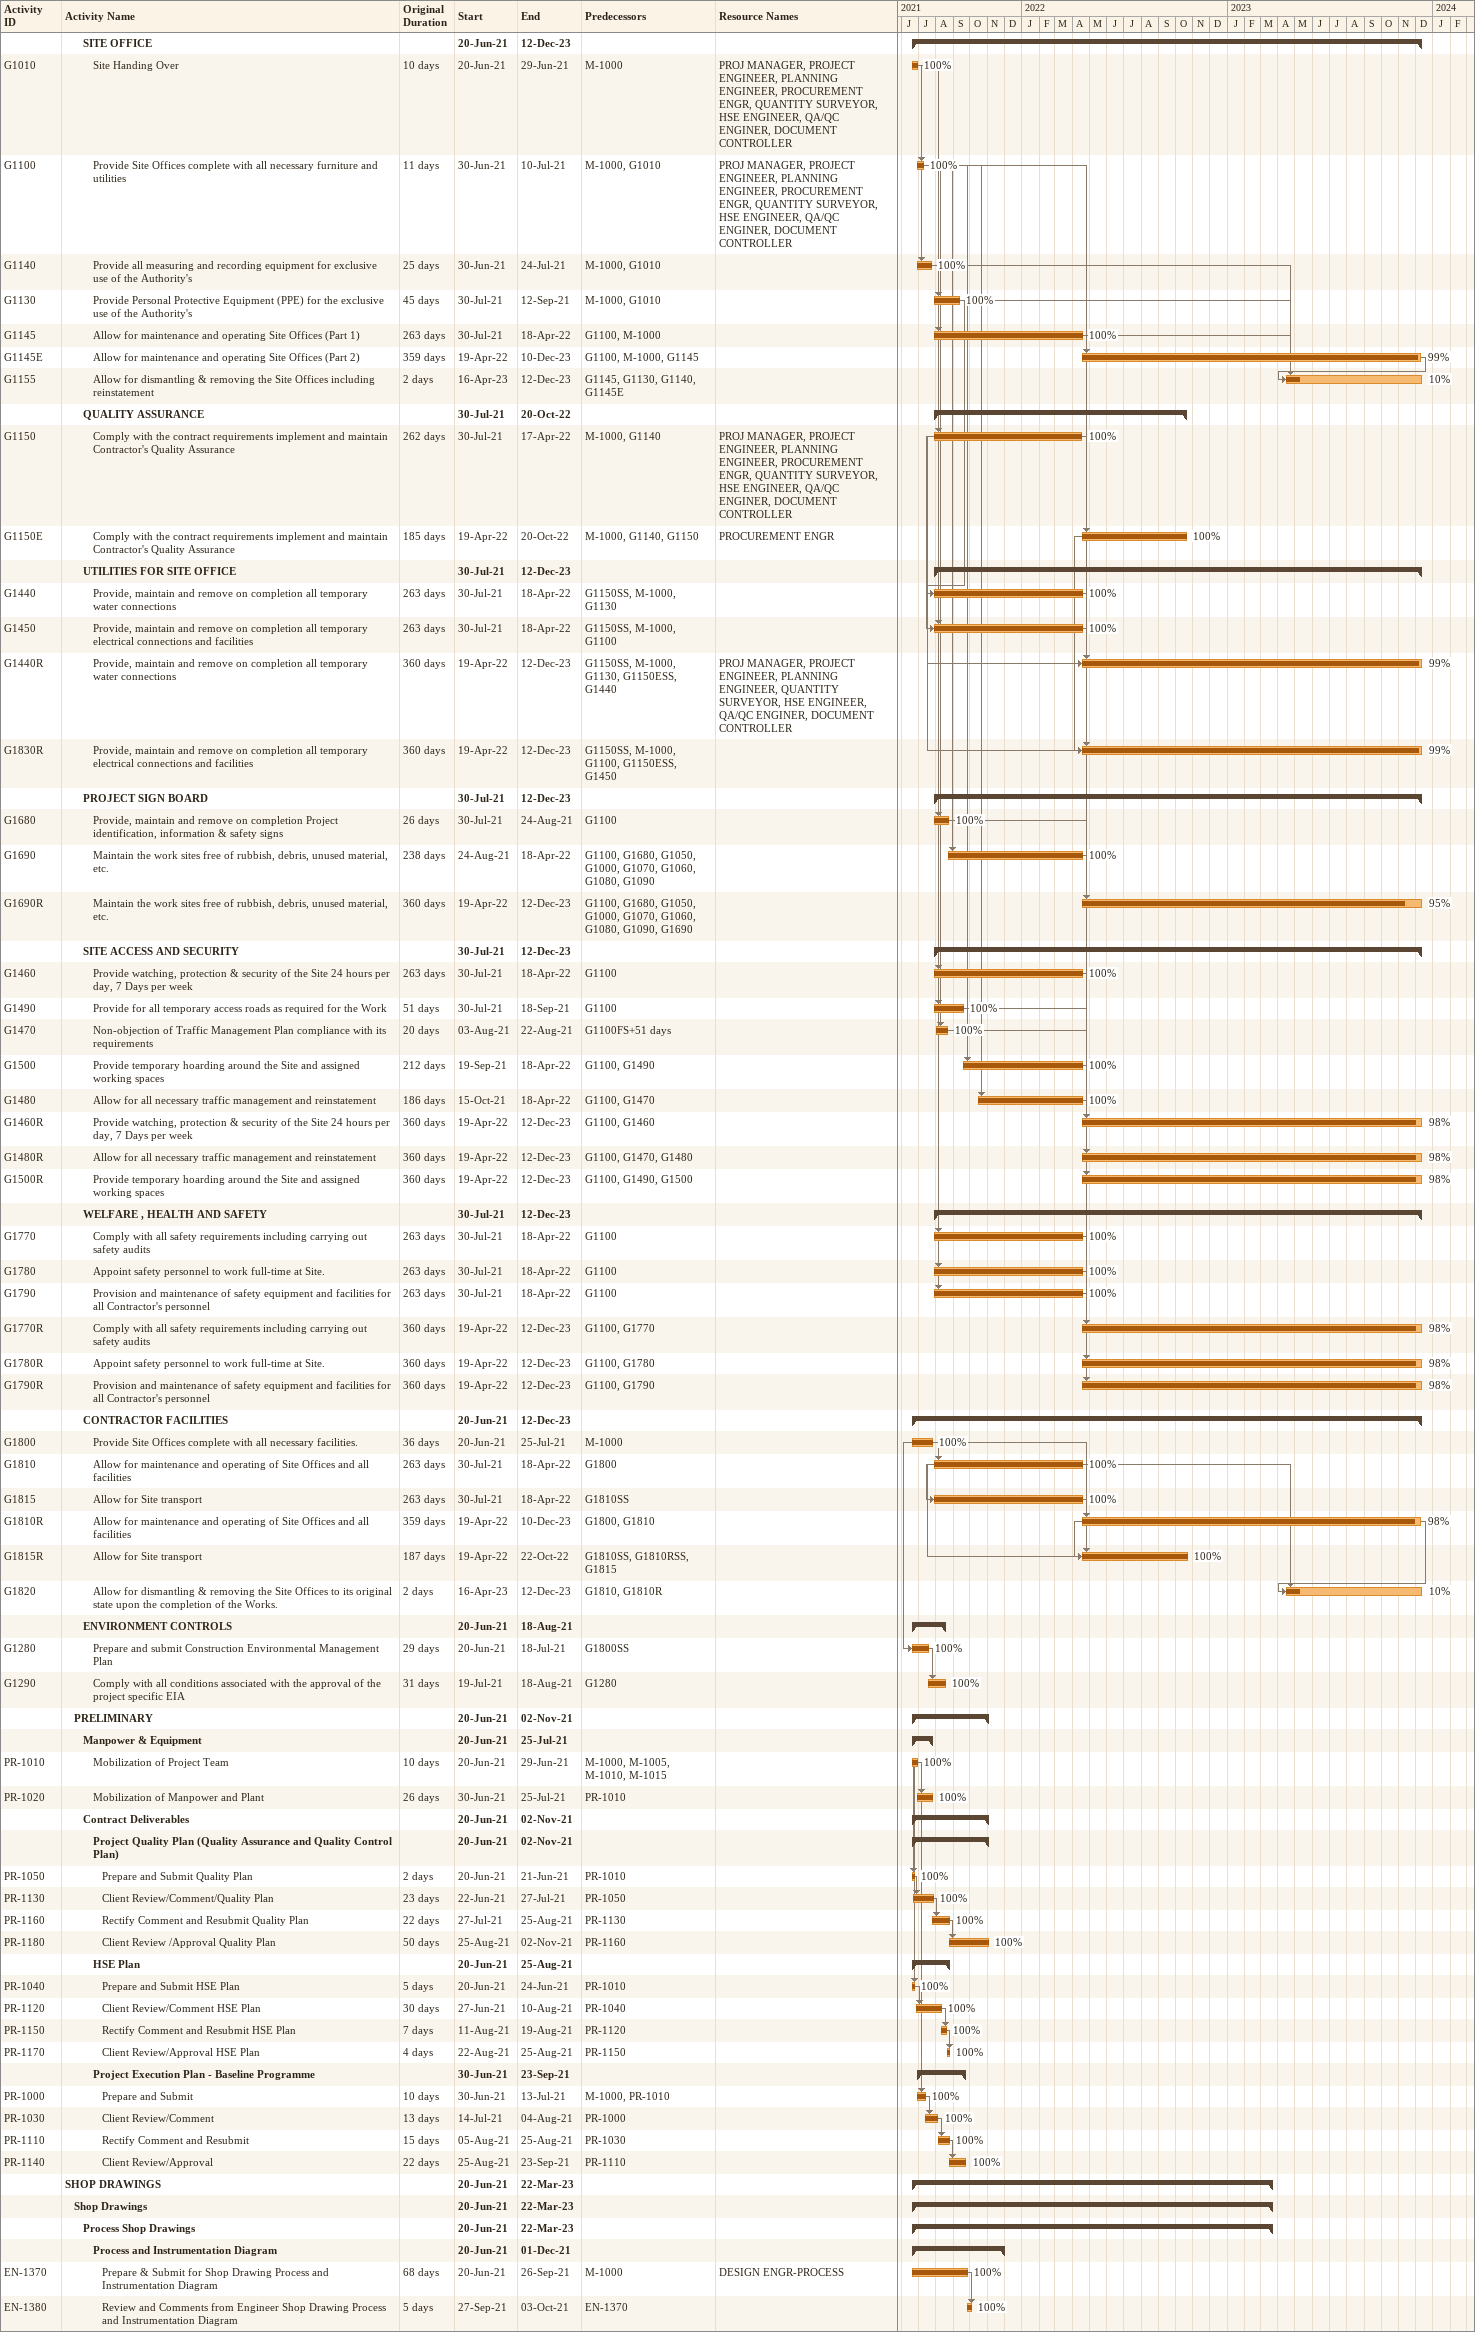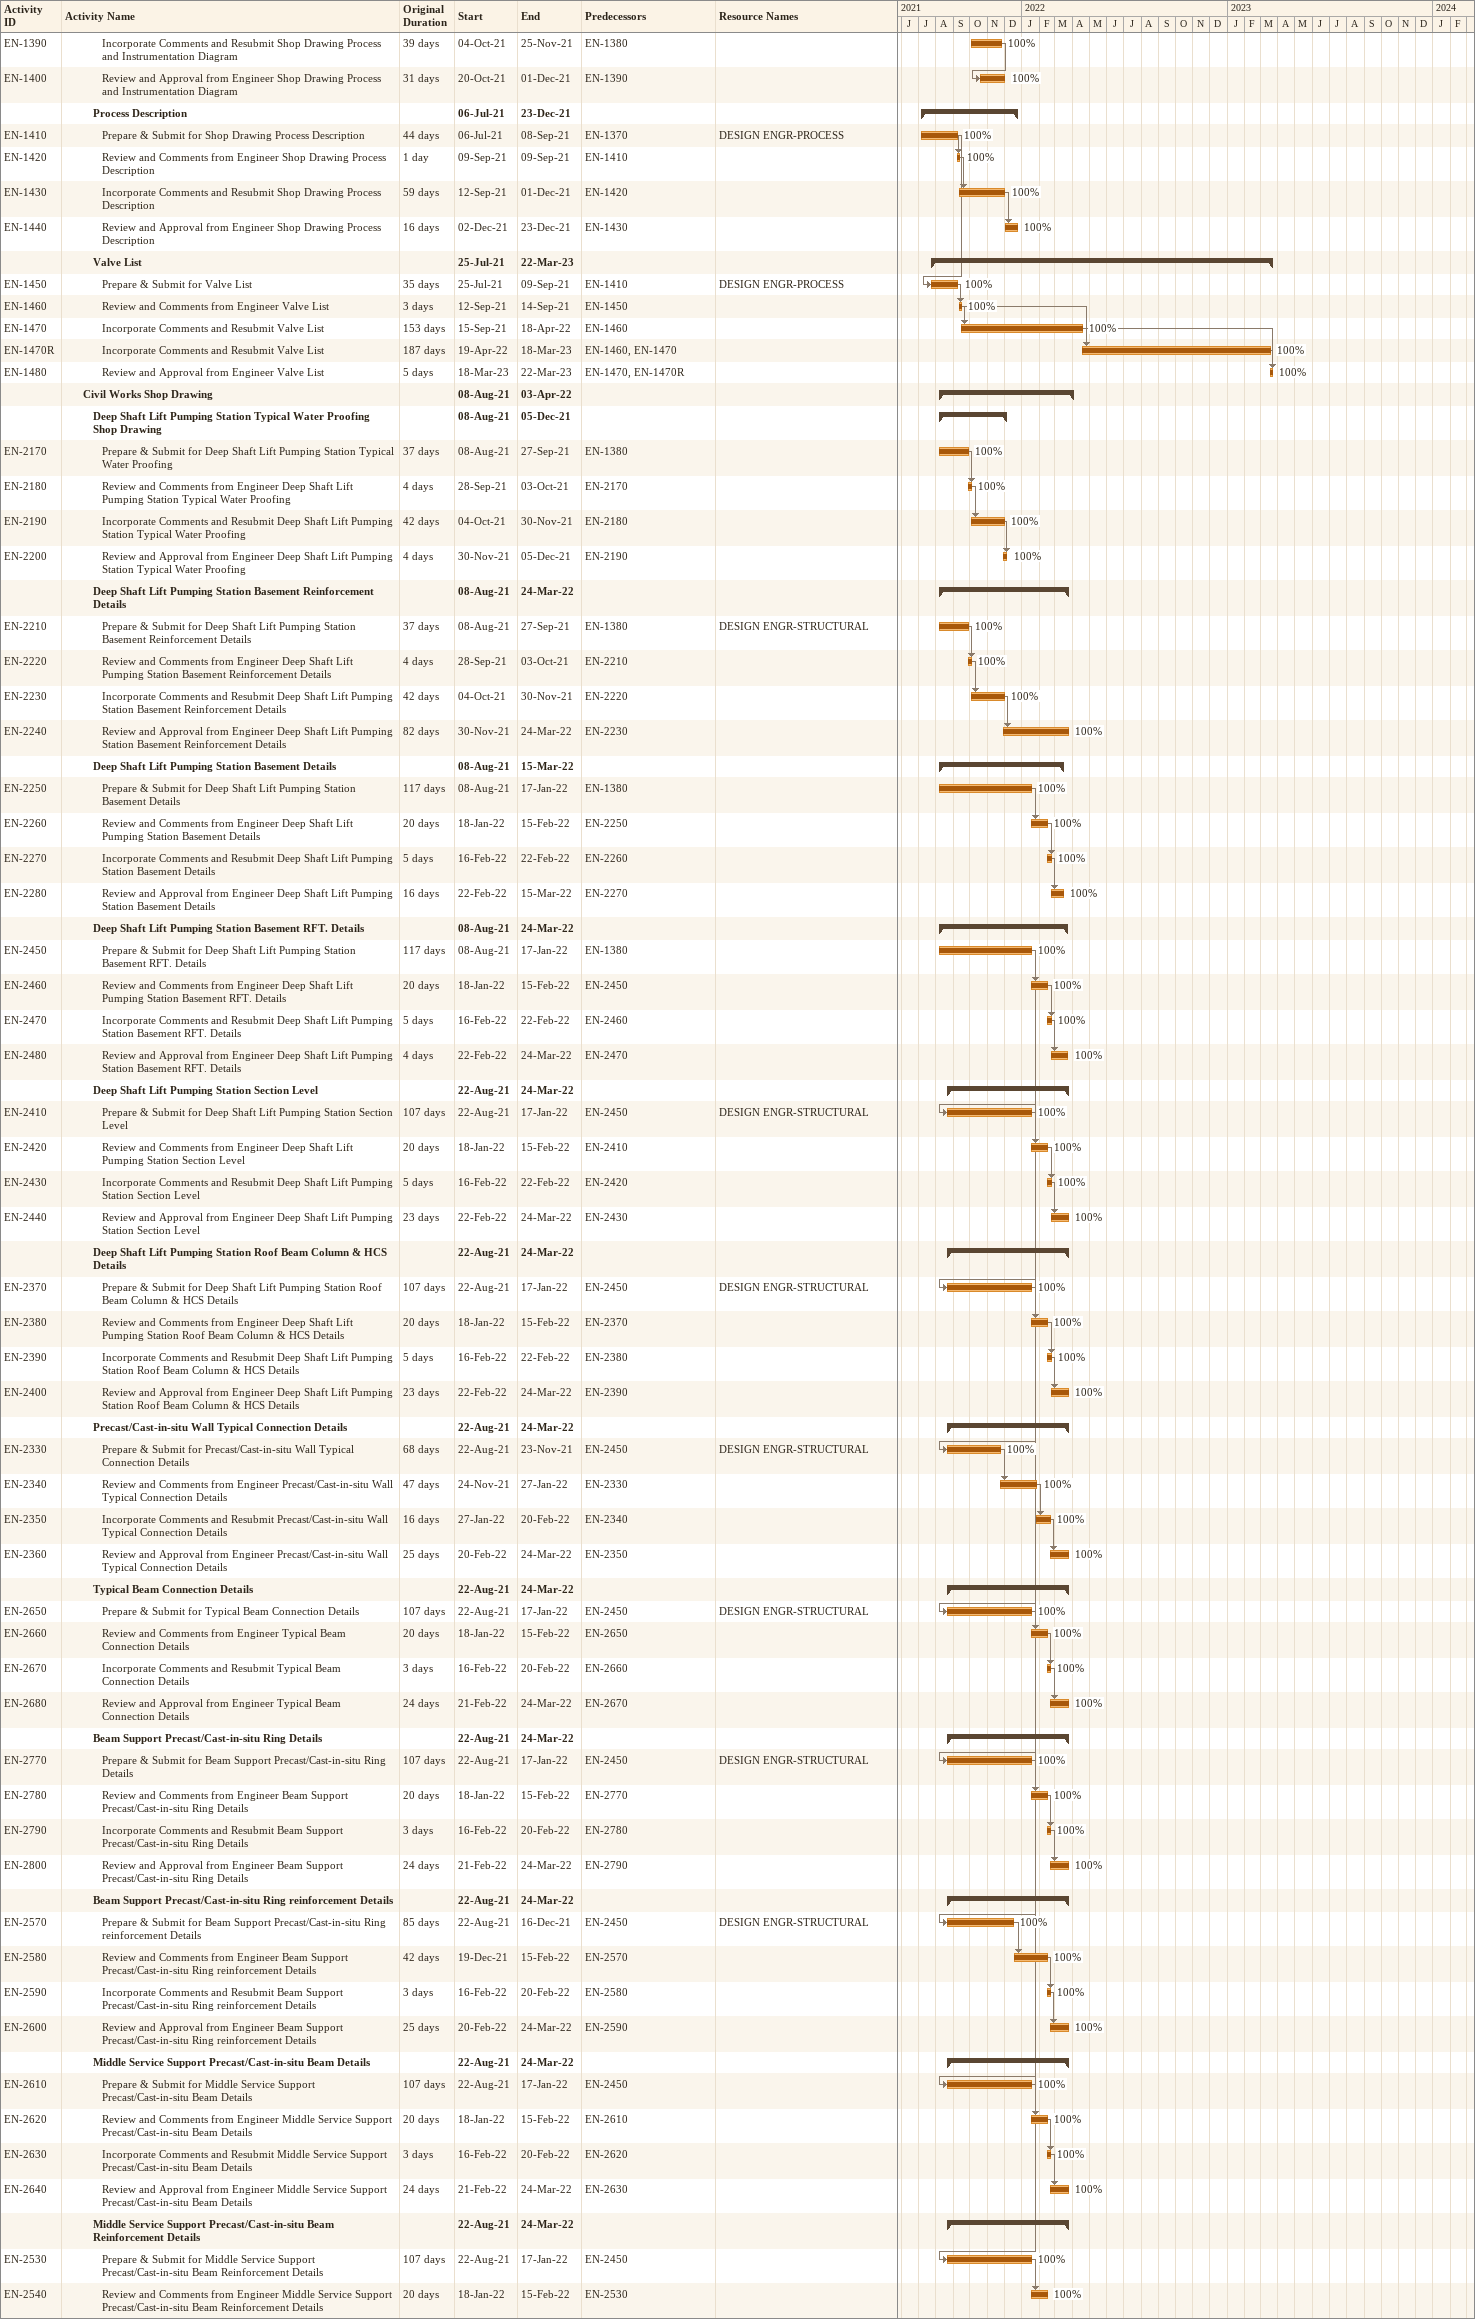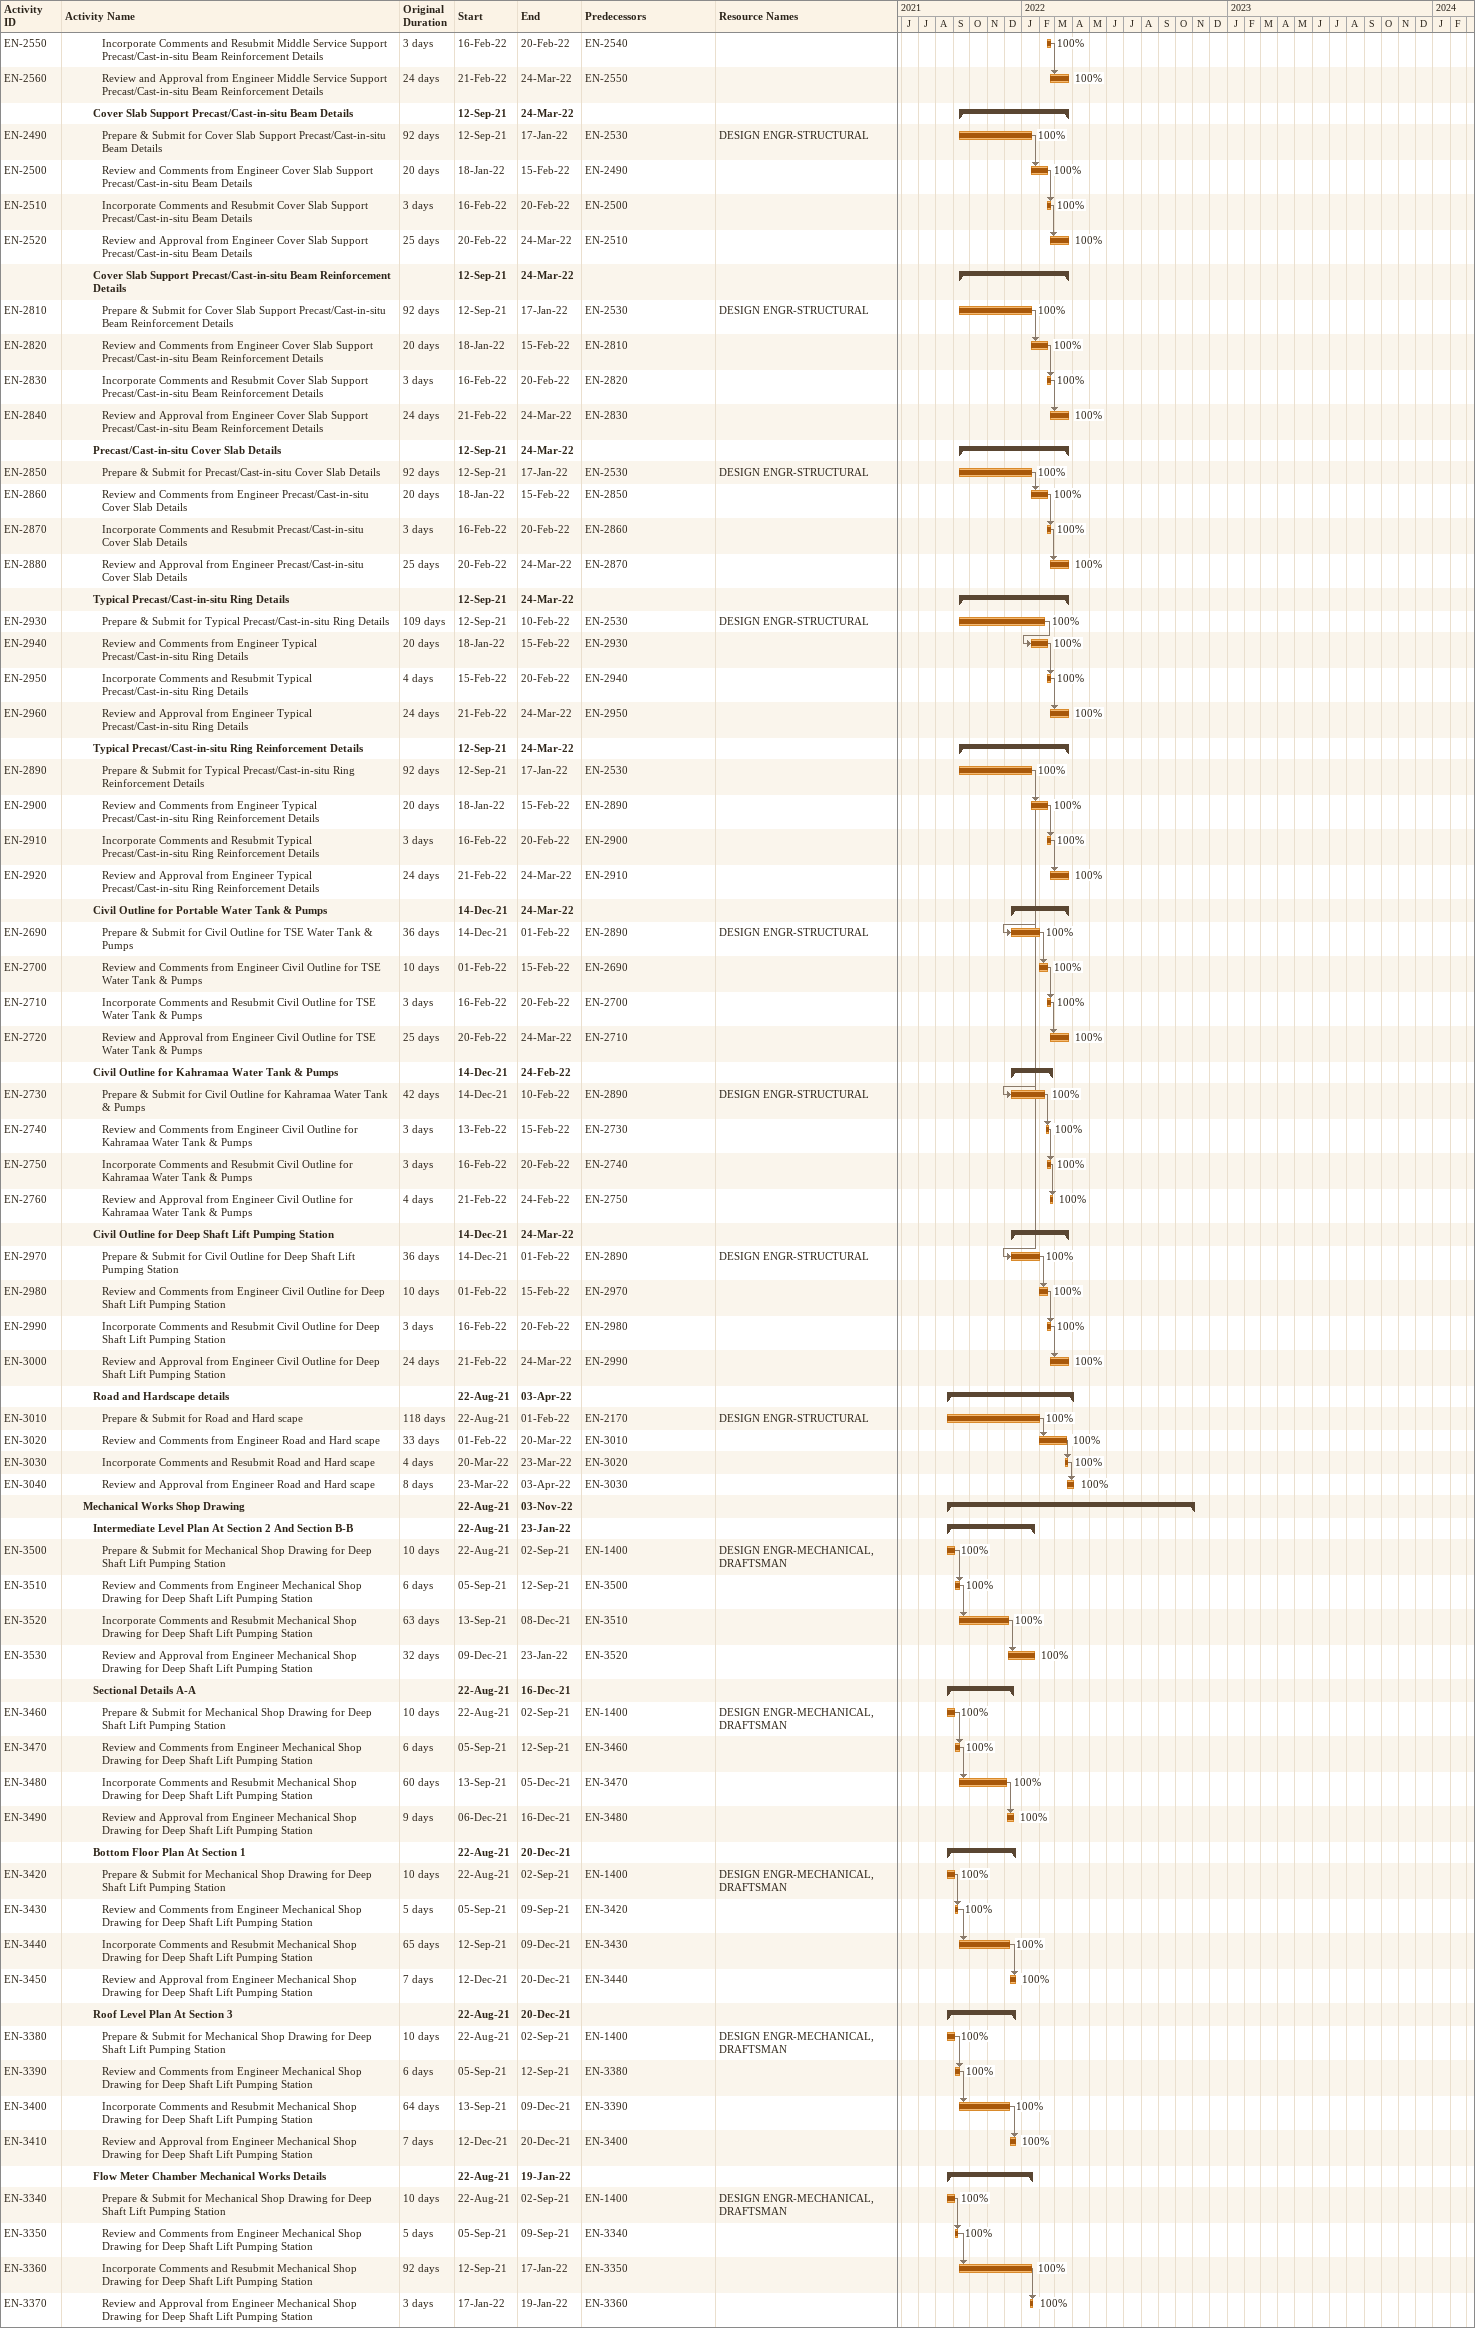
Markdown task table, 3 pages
| ID | Level | Task | Original duration | Start | Finish | Predecessors | Resources | % complete |
|---|---|---|---|---|---|---|---|---|
|  | 3 | **SITE OFFICE** |  | 2021-06-20 | 2023-12-12 |  |  |  |
| G1010 | 4 | Site Handing Over | 10d | 2021-06-20 | 2021-06-29 | M-1000 | PROJ MANAGER, PROJECT ENGINEER, PLANNING ENGINEER, PROCUREMENT ENGR, QUANTITY SURVEYOR, HSE ENGINEER, QA/QC ENGINER, DOCUMENT CONTROLLER | 100 |
| G1100 | 4 | Provide Site Offices complete with all necessary furniture and utilities | 11d | 2021-06-30 | 2021-07-10 | M-1000, G1010 | PROJ MANAGER, PROJECT ENGINEER, PLANNING ENGINEER, PROCUREMENT ENGR, QUANTITY SURVEYOR, HSE ENGINEER, QA/QC ENGINER, DOCUMENT CONTROLLER | 100 |
| G1140 | 4 | Provide all measuring and recording equipment for exclusive use of the Authority's | 25d | 2021-06-30 | 2021-07-24 | M-1000, G1010 |  | 100 |
| G1130 | 4 | Provide Personal Protective Equipment (PPE) for the exclusive use of the Authority's | 45d | 2021-07-30 | 2021-09-12 | M-1000, G1010 |  | 100 |
| G1145 | 4 | Allow for maintenance and operating Site Offices (Part 1) | 263d | 2021-07-30 | 2022-04-18 | G1100, M-1000 |  | 100 |
| G1145E | 4 | Allow for maintenance and operating Site Offices (Part 2) | 359d | 2022-04-19 | 2023-12-10 | G1100, M-1000, G1145 |  | 99 |
| G1155 | 4 | Allow for dismantling & removing the Site Offices including reinstatement | 2d | 2023-04-16 | 2023-12-12 | G1145, G1130, G1140, G1145E |  | 10 |
|  | 3 | **QUALITY ASSURANCE** |  | 2021-07-30 | 2022-10-20 |  |  |  |
| G1150 | 4 | Comply with the contract requirements implement and maintain Contractor's Quality Assurance | 262d | 2021-07-30 | 2022-04-17 | M-1000, G1140 | PROJ MANAGER, PROJECT ENGINEER, PLANNING ENGINEER, PROCUREMENT ENGR, QUANTITY SURVEYOR, HSE ENGINEER, QA/QC ENGINER, DOCUMENT CONTROLLER | 100 |
| G1150E | 4 | Comply with the contract requirements implement and maintain Contractor's Quality Assurance | 185d | 2022-04-19 | 2022-10-20 | M-1000, G1140, G1150 | PROCUREMENT ENGR | 100 |
|  | 3 | **UTILITIES FOR SITE OFFICE** |  | 2021-07-30 | 2023-12-12 |  |  |  |
| G1440 | 4 | Provide, maintain and remove on completion all temporary water connections | 263d | 2021-07-30 | 2022-04-18 | G1150SS, M-1000, G1130 |  | 100 |
| G1450 | 4 | Provide, maintain and remove on completion all temporary electrical connections and facilities | 263d | 2021-07-30 | 2022-04-18 | G1150SS, M-1000, G1100 |  | 100 |
| G1440R | 4 | Provide, maintain and remove on completion all temporary water connections | 360d | 2022-04-19 | 2023-12-12 | G1150SS, M-1000, G1130, G1150ESS, G1440 | PROJ MANAGER, PROJECT ENGINEER, PLANNING ENGINEER, QUANTITY SURVEYOR, HSE ENGINEER, QA/QC ENGINER, DOCUMENT CONTROLLER | 99 |
| G1830R | 4 | Provide, maintain and remove on completion all temporary electrical connections and facilities | 360d | 2022-04-19 | 2023-12-12 | G1150SS, M-1000, G1100, G1150ESS, G1450 |  | 99 |
|  | 3 | **PROJECT SIGN BOARD** |  | 2021-07-30 | 2023-12-12 |  |  |  |
| G1680 | 4 | Provide, maintain and remove on completion Project identification, information & safety signs | 26d | 2021-07-30 | 2021-08-24 | G1100 |  | 100 |
| G1690 | 4 | Maintain the work sites free of rubbish, debris, unused material, etc. | 238d | 2021-08-24 | 2022-04-18 | G1100, G1680, G1050, G1000, G1070, G1060, G1080, G1090 |  | 100 |
| G1690R | 4 | Maintain the work sites free of rubbish, debris, unused material, etc. | 360d | 2022-04-19 | 2023-12-12 | G1100, G1680, G1050, G1000, G1070, G1060, G1080, G1090, G1690 |  | 95 |
|  | 3 | **SITE ACCESS AND SECURITY** |  | 2021-07-30 | 2023-12-12 |  |  |  |
| G1460 | 4 | Provide watching, protection & security of the Site 24 hours per day, 7 Days per week | 263d | 2021-07-30 | 2022-04-18 | G1100 |  | 100 |
| G1490 | 4 | Provide for all temporary access roads as required for the Work | 51d | 2021-07-30 | 2021-09-18 | G1100 |  | 100 |
| G1470 | 4 | Non-objection of Traffic Management Plan compliance with its requirements | 20d | 2021-08-03 | 2021-08-22 | G1100FS+51d |  | 100 |
| G1500 | 4 | Provide temporary hoarding around the Site and assigned working spaces | 212d | 2021-09-19 | 2022-04-18 | G1100, G1490 |  | 100 |
| G1480 | 4 | Allow for all necessary traffic management and reinstatement | 186d | 2021-10-15 | 2022-04-18 | G1100, G1470 |  | 100 |
| G1460R | 4 | Provide watching, protection & security of the Site 24 hours per day, 7 Days per week | 360d | 2022-04-19 | 2023-12-12 | G1100, G1460 |  | 98 |
| G1480R | 4 | Allow for all necessary traffic management and reinstatement | 360d | 2022-04-19 | 2023-12-12 | G1100, G1470, G1480 |  | 98 |
| G1500R | 4 | Provide temporary hoarding around the Site and assigned working spaces | 360d | 2022-04-19 | 2023-12-12 | G1100, G1490, G1500 |  | 98 |
|  | 3 | **WELFARE , HEALTH AND SAFETY** |  | 2021-07-30 | 2023-12-12 |  |  |  |
| G1770 | 4 | Comply with all safety requirements including carrying out safety audits | 263d | 2021-07-30 | 2022-04-18 | G1100 |  | 100 |
| G1780 | 4 | Appoint safety personnel to work full-time at Site. | 263d | 2021-07-30 | 2022-04-18 | G1100 |  | 100 |
| G1790 | 4 | Provision and maintenance of safety equipment and facilities for all Contractor's personnel | 263d | 2021-07-30 | 2022-04-18 | G1100 |  | 100 |
| G1770R | 4 | Comply with all safety requirements including carrying out safety audits | 360d | 2022-04-19 | 2023-12-12 | G1100, G1770 |  | 98 |
| G1780R | 4 | Appoint safety personnel to work full-time at Site. | 360d | 2022-04-19 | 2023-12-12 | G1100, G1780 |  | 98 |
| G1790R | 4 | Provision and maintenance of safety equipment and facilities for all Contractor's personnel | 360d | 2022-04-19 | 2023-12-12 | G1100, G1790 |  | 98 |
|  | 3 | **CONTRACTOR FACILITIES** |  | 2021-06-20 | 2023-12-12 |  |  |  |
| G1800 | 4 | Provide Site Offices complete with all necessary facilities. | 36d | 2021-06-20 | 2021-07-25 | M-1000 |  | 100 |
| G1810 | 4 | Allow for maintenance and operating of Site Offices and all facilities | 263d | 2021-07-30 | 2022-04-18 | G1800 |  | 100 |
| G1815 | 4 | Allow for Site transport | 263d | 2021-07-30 | 2022-04-18 | G1810SS |  | 100 |
| G1810R | 4 | Allow for maintenance and operating of Site Offices and all facilities | 359d | 2022-04-19 | 2023-12-10 | G1800, G1810 |  | 98 |
| G1815R | 4 | Allow for Site transport | 187d | 2022-04-19 | 2022-10-22 | G1810SS, G1810RSS, G1815 |  | 100 |
| G1820 | 4 | Allow for dismantling & removing the Site Offices to its original state upon the completion of the Works. | 2d | 2023-04-16 | 2023-12-12 | G1810, G1810R |  | 10 |
|  | 3 | **ENVIRONMENT CONTROLS** |  | 2021-06-20 | 2021-08-18 |  |  |  |
| G1280 | 4 | Prepare and submit Construction Environmental Management Plan | 29d | 2021-06-20 | 2021-07-18 | G1800SS |  | 100 |
| G1290 | 4 | Comply with all conditions associated with the approval of the project specific EIA | 31d | 2021-07-19 | 2021-08-18 | G1280 |  | 100 |
|  | 2 | **PRELIMINARY** |  | 2021-06-20 | 2021-11-02 |  |  |  |
|  | 3 | **Manpower & Equipment** |  | 2021-06-20 | 2021-07-25 |  |  |  |
| PR-1010 | 4 | Mobilization of Project Team | 10d | 2021-06-20 | 2021-06-29 | M-1000, M-1005, M-1010, M-1015 |  | 100 |
| PR-1020 | 4 | Mobilization of Manpower and Plant | 26d | 2021-06-30 | 2021-07-25 | PR-1010 |  | 100 |
|  | 3 | **Contract Deliverables** |  | 2021-06-20 | 2021-11-02 |  |  |  |
|  | 4 | **Project Quality Plan (Quality Assurance and Quality Control Plan)** |  | 2021-06-20 | 2021-11-02 |  |  |  |
| PR-1050 | 5 | Prepare and Submit Quality Plan | 2d | 2021-06-20 | 2021-06-21 | PR-1010 |  | 100 |
| PR-1130 | 5 | Client Review/Comment/Quality Plan | 23d | 2021-06-22 | 2021-07-27 | PR-1050 |  | 100 |
| PR-1160 | 5 | Rectify Comment and Resubmit Quality Plan | 22d | 2021-07-27 | 2021-08-25 | PR-1130 |  | 100 |
| PR-1180 | 5 | Client Review /Approval Quality Plan | 50d | 2021-08-25 | 2021-11-02 | PR-1160 |  | 100 |
|  | 4 | **HSE Plan** |  | 2021-06-20 | 2021-08-25 |  |  |  |
| PR-1040 | 5 | Prepare and Submit HSE Plan | 5d | 2021-06-20 | 2021-06-24 | PR-1010 |  | 100 |
| PR-1120 | 5 | Client Review/Comment HSE Plan | 30d | 2021-06-27 | 2021-08-10 | PR-1040 |  | 100 |
| PR-1150 | 5 | Rectify Comment and Resubmit HSE Plan | 7d | 2021-08-11 | 2021-08-19 | PR-1120 |  | 100 |
| PR-1170 | 5 | Client Review/Approval HSE Plan | 4d | 2021-08-22 | 2021-08-25 | PR-1150 |  | 100 |
|  | 4 | **Project Execution Plan - Baseline Programme** |  | 2021-06-30 | 2021-09-23 |  |  |  |
| PR-1000 | 5 | Prepare and Submit | 10d | 2021-06-30 | 2021-07-13 | M-1000, PR-1010 |  | 100 |
| PR-1030 | 5 | Client Review/Comment | 13d | 2021-07-14 | 2021-08-04 | PR-1000 |  | 100 |
| PR-1110 | 5 | Rectify Comment and Resubmit | 15d | 2021-08-05 | 2021-08-25 | PR-1030 |  | 100 |
| PR-1140 | 5 | Client Review/Approval | 22d | 2021-08-25 | 2021-09-23 | PR-1110 |  | 100 |
|  | 1 | **SHOP DRAWINGS** |  | 2021-06-20 | 2023-03-22 |  |  |  |
|  | 2 | **Shop Drawings** |  | 2021-06-20 | 2023-03-22 |  |  |  |
|  | 3 | **Process Shop Drawings** |  | 2021-06-20 | 2023-03-22 |  |  |  |
|  | 4 | **Process and Instrumentation Diagram** |  | 2021-06-20 | 2021-12-01 |  |  |  |
| EN-1370 | 5 | Prepare & Submit for Shop Drawing Process and Instrumentation Diagram | 68d | 2021-06-20 | 2021-09-26 | M-1000 | DESIGN ENGR-PROCESS | 100 |
| EN-1380 | 5 | Review and Comments from Engineer Shop Drawing Process and Instrumentation Diagram | 5d | 2021-09-27 | 2021-10-03 | EN-1370 |  | 100 |
| EN-1390 | 5 | Incorporate Comments and Resubmit Shop Drawing Process and Instrumentation Diagram | 39d | 2021-10-04 | 2021-11-25 | EN-1380 |  | 100 |
| EN-1400 | 5 | Review and Approval from Engineer Shop Drawing Process and Instrumentation Diagram | 31d | 2021-10-20 | 2021-12-01 | EN-1390 |  | 100 |
|  | 4 | **Process Description** |  | 2021-07-06 | 2021-12-23 |  |  |  |
| EN-1410 | 5 | Prepare & Submit for Shop Drawing Process Description | 44d | 2021-07-06 | 2021-09-08 | EN-1370 | DESIGN ENGR-PROCESS | 100 |
| EN-1420 | 5 | Review and Comments from Engineer Shop Drawing Process Description | 1d | 2021-09-09 | 2021-09-09 | EN-1410 |  | 100 |
| EN-1430 | 5 | Incorporate Comments and Resubmit Shop Drawing Process Description | 59d | 2021-09-12 | 2021-12-01 | EN-1420 |  | 100 |
| EN-1440 | 5 | Review and Approval from Engineer Shop Drawing Process Description | 16d | 2021-12-02 | 2021-12-23 | EN-1430 |  | 100 |
|  | 4 | **Valve List** |  | 2021-07-25 | 2023-03-22 |  |  |  |
| EN-1450 | 5 | Prepare & Submit for Valve List | 35d | 2021-07-25 | 2021-09-09 | EN-1410 | DESIGN ENGR-PROCESS | 100 |
| EN-1460 | 5 | Review and Comments from Engineer Valve List | 3d | 2021-09-12 | 2021-09-14 | EN-1450 |  | 100 |
| EN-1470 | 5 | Incorporate Comments and Resubmit Valve List | 153d | 2021-09-15 | 2022-04-18 | EN-1460 |  | 100 |
| EN-1470R | 5 | Incorporate Comments and Resubmit Valve List | 187d | 2022-04-19 | 2023-03-18 | EN-1460, EN-1470 |  | 100 |
| EN-1480 | 5 | Review and Approval from Engineer Valve List | 5d | 2023-03-18 | 2023-03-22 | EN-1470, EN-1470R |  | 100 |
|  | 3 | **Civil Works Shop Drawing** |  | 2021-08-08 | 2022-04-03 |  |  |  |
|  | 4 | **Deep Shaft Lift Pumping Station Typical Water Proofing Shop Drawing** |  | 2021-08-08 | 2021-12-05 |  |  |  |
| EN-2170 | 5 | Prepare & Submit for Deep Shaft Lift Pumping Station Typical Water Proofing | 37d | 2021-08-08 | 2021-09-27 | EN-1380 |  | 100 |
| EN-2180 | 5 | Review and Comments from Engineer Deep Shaft Lift Pumping Station Typical Water Proofing | 4d | 2021-09-28 | 2021-10-03 | EN-2170 |  | 100 |
| EN-2190 | 5 | Incorporate Comments and Resubmit Deep Shaft Lift Pumping Station Typical Water Proofing | 42d | 2021-10-04 | 2021-11-30 | EN-2180 |  | 100 |
| EN-2200 | 5 | Review and Approval from Engineer Deep Shaft Lift Pumping Station Typical Water Proofing | 4d | 2021-11-30 | 2021-12-05 | EN-2190 |  | 100 |
|  | 4 | **Deep Shaft Lift Pumping Station Basement Reinforcement Details** |  | 2021-08-08 | 2022-03-24 |  |  |  |
| EN-2210 | 5 | Prepare & Submit for Deep Shaft Lift Pumping Station Basement Reinforcement Details | 37d | 2021-08-08 | 2021-09-27 | EN-1380 | DESIGN ENGR-STRUCTURAL | 100 |
| EN-2220 | 5 | Review and Comments from Engineer Deep Shaft Lift Pumping Station Basement Reinforcement Details | 4d | 2021-09-28 | 2021-10-03 | EN-2210 |  | 100 |
| EN-2230 | 5 | Incorporate Comments and Resubmit Deep Shaft Lift Pumping Station Basement Reinforcement Details | 42d | 2021-10-04 | 2021-11-30 | EN-2220 |  | 100 |
| EN-2240 | 5 | Review and Approval from Engineer Deep Shaft Lift Pumping Station Basement Reinforcement Details | 82d | 2021-11-30 | 2022-03-24 | EN-2230 |  | 100 |
|  | 4 | **Deep Shaft Lift Pumping Station Basement Details** |  | 2021-08-08 | 2022-03-15 |  |  |  |
| EN-2250 | 5 | Prepare & Submit for Deep Shaft Lift Pumping Station Basement Details | 117d | 2021-08-08 | 2022-01-17 | EN-1380 |  | 100 |
| EN-2260 | 5 | Review and Comments from Engineer Deep Shaft Lift Pumping Station Basement Details | 20d | 2022-01-18 | 2022-02-15 | EN-2250 |  | 100 |
| EN-2270 | 5 | Incorporate Comments and Resubmit Deep Shaft Lift Pumping Station Basement Details | 5d | 2022-02-16 | 2022-02-22 | EN-2260 |  | 100 |
| EN-2280 | 5 | Review and Approval from Engineer Deep Shaft Lift Pumping Station Basement Details | 16d | 2022-02-22 | 2022-03-15 | EN-2270 |  | 100 |
|  | 4 | **Deep Shaft Lift Pumping Station Basement RFT. Details** |  | 2021-08-08 | 2022-03-24 |  |  |  |
| EN-2450 | 5 | Prepare & Submit for Deep Shaft Lift Pumping Station Basement RFT. Details | 117d | 2021-08-08 | 2022-01-17 | EN-1380 |  | 100 |
| EN-2460 | 5 | Review and Comments from Engineer Deep Shaft Lift Pumping Station Basement RFT. Details | 20d | 2022-01-18 | 2022-02-15 | EN-2450 |  | 100 |
| EN-2470 | 5 | Incorporate Comments and Resubmit Deep Shaft Lift Pumping Station Basement RFT. Details | 5d | 2022-02-16 | 2022-02-22 | EN-2460 |  | 100 |
| EN-2480 | 5 | Review and Approval from Engineer Deep Shaft Lift Pumping Station Basement RFT. Details | 4d | 2022-02-22 | 2022-03-24 | EN-2470 |  | 100 |
|  | 4 | **Deep Shaft Lift Pumping Station Section Level** |  | 2021-08-22 | 2022-03-24 |  |  |  |
| EN-2410 | 5 | Prepare & Submit for Deep Shaft Lift Pumping Station Section Level | 107d | 2021-08-22 | 2022-01-17 | EN-2450 | DESIGN ENGR-STRUCTURAL | 100 |
| EN-2420 | 5 | Review and Comments from Engineer Deep Shaft Lift Pumping Station Section Level | 20d | 2022-01-18 | 2022-02-15 | EN-2410 |  | 100 |
| EN-2430 | 5 | Incorporate Comments and Resubmit Deep Shaft Lift Pumping Station Section Level | 5d | 2022-02-16 | 2022-02-22 | EN-2420 |  | 100 |
| EN-2440 | 5 | Review and Approval from Engineer Deep Shaft Lift Pumping Station Section Level | 23d | 2022-02-22 | 2022-03-24 | EN-2430 |  | 100 |
|  | 4 | **Deep Shaft Lift Pumping Station Roof Beam Column & HCS Details** |  | 2021-08-22 | 2022-03-24 |  |  |  |
| EN-2370 | 5 | Prepare & Submit for Deep Shaft Lift Pumping Station Roof Beam Column & HCS Details | 107d | 2021-08-22 | 2022-01-17 | EN-2450 | DESIGN ENGR-STRUCTURAL | 100 |
| EN-2380 | 5 | Review and Comments from Engineer Deep Shaft Lift Pumping Station Roof Beam Column & HCS Details | 20d | 2022-01-18 | 2022-02-15 | EN-2370 |  | 100 |
| EN-2390 | 5 | Incorporate Comments and Resubmit Deep Shaft Lift Pumping Station Roof Beam Column & HCS Details | 5d | 2022-02-16 | 2022-02-22 | EN-2380 |  | 100 |
| EN-2400 | 5 | Review and Approval from Engineer Deep Shaft Lift Pumping Station Roof Beam Column & HCS Details | 23d | 2022-02-22 | 2022-03-24 | EN-2390 |  | 100 |
|  | 4 | **Precast/Cast-in-situ Wall Typical Connection Details** |  | 2021-08-22 | 2022-03-24 |  |  |  |
| EN-2330 | 5 | Prepare & Submit for Precast/Cast-in-situ Wall Typical Connection Details | 68d | 2021-08-22 | 2021-11-23 | EN-2450 | DESIGN ENGR-STRUCTURAL | 100 |
| EN-2340 | 5 | Review and Comments from Engineer Precast/Cast-in-situ Wall Typical Connection Details | 47d | 2021-11-24 | 2022-01-27 | EN-2330 |  | 100 |
| EN-2350 | 5 | Incorporate Comments and Resubmit Precast/Cast-in-situ Wall Typical Connection Details | 16d | 2022-01-27 | 2022-02-20 | EN-2340 |  | 100 |
| EN-2360 | 5 | Review and Approval from Engineer Precast/Cast-in-situ Wall Typical Connection Details | 25d | 2022-02-20 | 2022-03-24 | EN-2350 |  | 100 |
|  | 4 | **Typical Beam Connection Details** |  | 2021-08-22 | 2022-03-24 |  |  |  |
| EN-2650 | 5 | Prepare & Submit for Typical Beam Connection Details | 107d | 2021-08-22 | 2022-01-17 | EN-2450 | DESIGN ENGR-STRUCTURAL | 100 |
| EN-2660 | 5 | Review and Comments from Engineer Typical Beam Connection Details | 20d | 2022-01-18 | 2022-02-15 | EN-2650 |  | 100 |
| EN-2670 | 5 | Incorporate Comments and Resubmit Typical Beam Connection Details | 3d | 2022-02-16 | 2022-02-20 | EN-2660 |  | 100 |
| EN-2680 | 5 | Review and Approval from Engineer Typical Beam Connection Details | 24d | 2022-02-21 | 2022-03-24 | EN-2670 |  | 100 |
|  | 4 | **Beam Support Precast/Cast-in-situ Ring Details** |  | 2021-08-22 | 2022-03-24 |  |  |  |
| EN-2770 | 5 | Prepare & Submit for Beam Support Precast/Cast-in-situ Ring Details | 107d | 2021-08-22 | 2022-01-17 | EN-2450 | DESIGN ENGR-STRUCTURAL | 100 |
| EN-2780 | 5 | Review and Comments from Engineer Beam Support Precast/Cast-in-situ Ring Details | 20d | 2022-01-18 | 2022-02-15 | EN-2770 |  | 100 |
| EN-2790 | 5 | Incorporate Comments and Resubmit Beam Support Precast/Cast-in-situ Ring Details | 3d | 2022-02-16 | 2022-02-20 | EN-2780 |  | 100 |
| EN-2800 | 5 | Review and Approval from Engineer Beam Support Precast/Cast-in-situ Ring Details | 24d | 2022-02-21 | 2022-03-24 | EN-2790 |  | 100 |
|  | 4 | **Beam Support Precast/Cast-in-situ Ring reinforcement Details** |  | 2021-08-22 | 2022-03-24 |  |  |  |
| EN-2570 | 5 | Prepare & Submit for Beam Support Precast/Cast-in-situ Ring reinforcement Details | 85d | 2021-08-22 | 2021-12-16 | EN-2450 | DESIGN ENGR-STRUCTURAL | 100 |
| EN-2580 | 5 | Review and Comments from Engineer Beam Support Precast/Cast-in-situ Ring reinforcement Details | 42d | 2021-12-19 | 2022-02-15 | EN-2570 |  | 100 |
| EN-2590 | 5 | Incorporate Comments and Resubmit Beam Support Precast/Cast-in-situ Ring reinforcement Details | 3d | 2022-02-16 | 2022-02-20 | EN-2580 |  | 100 |
| EN-2600 | 5 | Review and Approval from Engineer Beam Support Precast/Cast-in-situ Ring reinforcement Details | 25d | 2022-02-20 | 2022-03-24 | EN-2590 |  | 100 |
|  | 4 | **Middle Service Support Precast/Cast-in-situ Beam Details** |  | 2021-08-22 | 2022-03-24 |  |  |  |
| EN-2610 | 5 | Prepare & Submit for Middle Service Support Precast/Cast-in-situ Beam Details | 107d | 2021-08-22 | 2022-01-17 | EN-2450 |  | 100 |
| EN-2620 | 5 | Review and Comments from Engineer Middle Service Support Precast/Cast-in-situ Beam Details | 20d | 2022-01-18 | 2022-02-15 | EN-2610 |  | 100 |
| EN-2630 | 5 | Incorporate Comments and Resubmit Middle Service Support Precast/Cast-in-situ Beam Details | 3d | 2022-02-16 | 2022-02-20 | EN-2620 |  | 100 |
| EN-2640 | 5 | Review and Approval from Engineer Middle Service Support Precast/Cast-in-situ Beam Details | 24d | 2022-02-21 | 2022-03-24 | EN-2630 |  | 100 |
|  | 4 | **Middle Service Support Precast/Cast-in-situ Beam Reinforcement Details** |  | 2021-08-22 | 2022-03-24 |  |  |  |
| EN-2530 | 5 | Prepare & Submit for Middle Service Support Precast/Cast-in-situ Beam Reinforcement Details | 107d | 2021-08-22 | 2022-01-17 | EN-2450 |  | 100 |
| EN-2540 | 5 | Review and Comments from Engineer Middle Service Support Precast/Cast-in-situ Beam Reinforcement Details | 20d | 2022-01-18 | 2022-02-15 | EN-2530 |  | 100 |
| EN-2550 | 5 | Incorporate Comments and Resubmit Middle Service Support Precast/Cast-in-situ Beam Reinforcement Details | 3d | 2022-02-16 | 2022-02-20 | EN-2540 |  | 100 |
| EN-2560 | 5 | Review and Approval from Engineer Middle Service Support Precast/Cast-in-situ Beam Reinforcement Details | 24d | 2022-02-21 | 2022-03-24 | EN-2550 |  | 100 |
|  | 4 | **Cover Slab Support Precast/Cast-in-situ Beam Details** |  | 2021-09-12 | 2022-03-24 |  |  |  |
| EN-2490 | 5 | Prepare & Submit for Cover Slab Support Precast/Cast-in-situ Beam Details | 92d | 2021-09-12 | 2022-01-17 | EN-2530 | DESIGN ENGR-STRUCTURAL | 100 |
| EN-2500 | 5 | Review and Comments from Engineer Cover Slab Support Precast/Cast-in-situ Beam Details | 20d | 2022-01-18 | 2022-02-15 | EN-2490 |  | 100 |
| EN-2510 | 5 | Incorporate Comments and Resubmit Cover Slab Support Precast/Cast-in-situ Beam Details | 3d | 2022-02-16 | 2022-02-20 | EN-2500 |  | 100 |
| EN-2520 | 5 | Review and Approval from Engineer Cover Slab Support Precast/Cast-in-situ Beam Details | 25d | 2022-02-20 | 2022-03-24 | EN-2510 |  | 100 |
|  | 4 | **Cover Slab Support Precast/Cast-in-situ Beam Reinforcement Details** |  | 2021-09-12 | 2022-03-24 |  |  |  |
| EN-2810 | 5 | Prepare & Submit for Cover Slab Support Precast/Cast-in-situ Beam Reinforcement Details | 92d | 2021-09-12 | 2022-01-17 | EN-2530 | DESIGN ENGR-STRUCTURAL | 100 |
| EN-2820 | 5 | Review and Comments from Engineer Cover Slab Support Precast/Cast-in-situ Beam Reinforcement Details | 20d | 2022-01-18 | 2022-02-15 | EN-2810 |  | 100 |
| EN-2830 | 5 | Incorporate Comments and Resubmit Cover Slab Support Precast/Cast-in-situ Beam Reinforcement Details | 3d | 2022-02-16 | 2022-02-20 | EN-2820 |  | 100 |
| EN-2840 | 5 | Review and Approval from Engineer Cover Slab Support Precast/Cast-in-situ Beam Reinforcement Details | 24d | 2022-02-21 | 2022-03-24 | EN-2830 |  | 100 |
|  | 4 | **Precast/Cast-in-situ Cover Slab Details** |  | 2021-09-12 | 2022-03-24 |  |  |  |
| EN-2850 | 5 | Prepare & Submit for Precast/Cast-in-situ Cover Slab Details | 92d | 2021-09-12 | 2022-01-17 | EN-2530 | DESIGN ENGR-STRUCTURAL | 100 |
| EN-2860 | 5 | Review and Comments from Engineer Precast/Cast-in-situ Cover Slab Details | 20d | 2022-01-18 | 2022-02-15 | EN-2850 |  | 100 |
| EN-2870 | 5 | Incorporate Comments and Resubmit Precast/Cast-in-situ Cover Slab Details | 3d | 2022-02-16 | 2022-02-20 | EN-2860 |  | 100 |
| EN-2880 | 5 | Review and Approval from Engineer Precast/Cast-in-situ Cover Slab Details | 25d | 2022-02-20 | 2022-03-24 | EN-2870 |  | 100 |
|  | 4 | **Typical Precast/Cast-in-situ Ring Details** |  | 2021-09-12 | 2022-03-24 |  |  |  |
| EN-2930 | 5 | Prepare & Submit for Typical Precast/Cast-in-situ Ring Details | 109d | 2021-09-12 | 2022-02-10 | EN-2530 | DESIGN ENGR-STRUCTURAL | 100 |
| EN-2940 | 5 | Review and Comments from Engineer Typical Precast/Cast-in-situ Ring Details | 20d | 2022-01-18 | 2022-02-15 | EN-2930 |  | 100 |
| EN-2950 | 5 | Incorporate Comments and Resubmit Typical Precast/Cast-in-situ Ring Details | 4d | 2022-02-15 | 2022-02-20 | EN-2940 |  | 100 |
| EN-2960 | 5 | Review and Approval from Engineer Typical Precast/Cast-in-situ Ring Details | 24d | 2022-02-21 | 2022-03-24 | EN-2950 |  | 100 |
|  | 4 | **Typical Precast/Cast-in-situ Ring Reinforcement Details** |  | 2021-09-12 | 2022-03-24 |  |  |  |
| EN-2890 | 5 | Prepare & Submit for Typical Precast/Cast-in-situ Ring Reinforcement Details | 92d | 2021-09-12 | 2022-01-17 | EN-2530 |  | 100 |
| EN-2900 | 5 | Review and Comments from Engineer Typical Precast/Cast-in-situ Ring Reinforcement Details | 20d | 2022-01-18 | 2022-02-15 | EN-2890 |  | 100 |
| EN-2910 | 5 | Incorporate Comments and Resubmit Typical Precast/Cast-in-situ Ring Reinforcement Details | 3d | 2022-02-16 | 2022-02-20 | EN-2900 |  | 100 |
| EN-2920 | 5 | Review and Approval from Engineer Typical Precast/Cast-in-situ Ring Reinforcement Details | 24d | 2022-02-21 | 2022-03-24 | EN-2910 |  | 100 |
|  | 4 | **Civil Outline for Portable Water Tank & Pumps** |  | 2021-12-14 | 2022-03-24 |  |  |  |
| EN-2690 | 5 | Prepare & Submit for Civil Outline for TSE Water Tank & Pumps | 36d | 2021-12-14 | 2022-02-01 | EN-2890 | DESIGN ENGR-STRUCTURAL | 100 |
| EN-2700 | 5 | Review and Comments from Engineer Civil Outline for TSE Water Tank & Pumps | 10d | 2022-02-01 | 2022-02-15 | EN-2690 |  | 100 |
| EN-2710 | 5 | Incorporate Comments and Resubmit Civil Outline for TSE Water Tank & Pumps | 3d | 2022-02-16 | 2022-02-20 | EN-2700 |  | 100 |
| EN-2720 | 5 | Review and Approval from Engineer Civil Outline for TSE Water Tank & Pumps | 25d | 2022-02-20 | 2022-03-24 | EN-2710 |  | 100 |
|  | 4 | **Civil Outline for Kahramaa Water Tank & Pumps** |  | 2021-12-14 | 2022-02-24 |  |  |  |
| EN-2730 | 5 | Prepare & Submit for Civil Outline for Kahramaa Water Tank & Pumps | 42d | 2021-12-14 | 2022-02-10 | EN-2890 | DESIGN ENGR-STRUCTURAL | 100 |
| EN-2740 | 5 | Review and Comments from Engineer Civil Outline for Kahramaa Water Tank & Pumps | 3d | 2022-02-13 | 2022-02-15 | EN-2730 |  | 100 |
| EN-2750 | 5 | Incorporate Comments and Resubmit Civil Outline for Kahramaa Water Tank & Pumps | 3d | 2022-02-16 | 2022-02-20 | EN-2740 |  | 100 |
| EN-2760 | 5 | Review and Approval from Engineer Civil Outline for Kahramaa Water Tank & Pumps | 4d | 2022-02-21 | 2022-02-24 | EN-2750 |  | 100 |
|  | 4 | **Civil Outline for Deep Shaft Lift Pumping Station** |  | 2021-12-14 | 2022-03-24 |  |  |  |
| EN-2970 | 5 | Prepare & Submit for Civil Outline for Deep Shaft Lift Pumping Station | 36d | 2021-12-14 | 2022-02-01 | EN-2890 | DESIGN ENGR-STRUCTURAL | 100 |
| EN-2980 | 5 | Review and Comments from Engineer Civil Outline for Deep Shaft Lift Pumping Station | 10d | 2022-02-01 | 2022-02-15 | EN-2970 |  | 100 |
| EN-2990 | 5 | Incorporate Comments and Resubmit Civil Outline for Deep Shaft Lift Pumping Station | 3d | 2022-02-16 | 2022-02-20 | EN-2980 |  | 100 |
| EN-3000 | 5 | Review and Approval from Engineer Civil Outline for Deep Shaft Lift Pumping Station | 24d | 2022-02-21 | 2022-03-24 | EN-2990 |  | 100 |
|  | 4 | **Road and Hardscape details** |  | 2021-08-22 | 2022-04-03 |  |  |  |
| EN-3010 | 5 | Prepare & Submit for Road and Hard scape | 118d | 2021-08-22 | 2022-02-01 | EN-2170 | DESIGN ENGR-STRUCTURAL | 100 |
| EN-3020 | 5 | Review and Comments from Engineer Road and Hard scape | 33d | 2022-02-01 | 2022-03-20 | EN-3010 |  | 100 |
| EN-3030 | 5 | Incorporate Comments and Resubmit Road and Hard scape | 4d | 2022-03-20 | 2022-03-23 | EN-3020 |  | 100 |
| EN-3040 | 5 | Review and Approval from Engineer Road and Hard scape | 8d | 2022-03-23 | 2022-04-03 | EN-3030 |  | 100 |
|  | 3 | **Mechanical Works Shop Drawing** |  | 2021-08-22 | 2022-11-03 |  |  |  |
|  | 4 | **Intermediate Level Plan At Section 2 And Section B-B** |  | 2021-08-22 | 2022-01-23 |  |  |  |
| EN-3500 | 5 | Prepare & Submit for Mechanical Shop Drawing for Deep Shaft Lift Pumping Station | 10d | 2021-08-22 | 2021-09-02 | EN-1400 | DESIGN ENGR-MECHANICAL, DRAFTSMAN | 100 |
| EN-3510 | 5 | Review and Comments from Engineer Mechanical Shop Drawing for Deep Shaft Lift Pumping Station | 6d | 2021-09-05 | 2021-09-12 | EN-3500 |  | 100 |
| EN-3520 | 5 | Incorporate Comments and Resubmit Mechanical Shop Drawing for Deep Shaft Lift Pumping Station | 63d | 2021-09-13 | 2021-12-08 | EN-3510 |  | 100 |
| EN-3530 | 5 | Review and Approval from Engineer Mechanical Shop Drawing for Deep Shaft Lift Pumping Station | 32d | 2021-12-09 | 2022-01-23 | EN-3520 |  | 100 |
|  | 4 | **Sectional Details A-A** |  | 2021-08-22 | 2021-12-16 |  |  |  |
| EN-3460 | 5 | Prepare & Submit for Mechanical Shop Drawing for Deep Shaft Lift Pumping Station | 10d | 2021-08-22 | 2021-09-02 | EN-1400 | DESIGN ENGR-MECHANICAL, DRAFTSMAN | 100 |
| EN-3470 | 5 | Review and Comments from Engineer Mechanical Shop Drawing for Deep Shaft Lift Pumping Station | 6d | 2021-09-05 | 2021-09-12 | EN-3460 |  | 100 |
| EN-3480 | 5 | Incorporate Comments and Resubmit Mechanical Shop Drawing for Deep Shaft Lift Pumping Station | 60d | 2021-09-13 | 2021-12-05 | EN-3470 |  | 100 |
| EN-3490 | 5 | Review and Approval from Engineer Mechanical Shop Drawing for Deep Shaft Lift Pumping Station | 9d | 2021-12-06 | 2021-12-16 | EN-3480 |  | 100 |
|  | 4 | **Bottom Floor Plan At Section 1** |  | 2021-08-22 | 2021-12-20 |  |  |  |
| EN-3420 | 5 | Prepare & Submit for Mechanical Shop Drawing for Deep Shaft Lift Pumping Station | 10d | 2021-08-22 | 2021-09-02 | EN-1400 | DESIGN ENGR-MECHANICAL, DRAFTSMAN | 100 |
| EN-3430 | 5 | Review and Comments from Engineer Mechanical Shop Drawing for Deep Shaft Lift Pumping Station | 5d | 2021-09-05 | 2021-09-09 | EN-3420 |  | 100 |
| EN-3440 | 5 | Incorporate Comments and Resubmit Mechanical Shop Drawing for Deep Shaft Lift Pumping Station | 65d | 2021-09-12 | 2021-12-09 | EN-3430 |  | 100 |
| EN-3450 | 5 | Review and Approval from Engineer Mechanical Shop Drawing for Deep Shaft Lift Pumping Station | 7d | 2021-12-12 | 2021-12-20 | EN-3440 |  | 100 |
|  | 4 | **Roof Level Plan At Section 3** |  | 2021-08-22 | 2021-12-20 |  |  |  |
| EN-3380 | 5 | Prepare & Submit for Mechanical Shop Drawing for Deep Shaft Lift Pumping Station | 10d | 2021-08-22 | 2021-09-02 | EN-1400 | DESIGN ENGR-MECHANICAL, DRAFTSMAN | 100 |
| EN-3390 | 5 | Review and Comments from Engineer Mechanical Shop Drawing for Deep Shaft Lift Pumping Station | 6d | 2021-09-05 | 2021-09-12 | EN-3380 |  | 100 |
| EN-3400 | 5 | Incorporate Comments and Resubmit Mechanical Shop Drawing for Deep Shaft Lift Pumping Station | 64d | 2021-09-13 | 2021-12-09 | EN-3390 |  | 100 |
| EN-3410 | 5 | Review and Approval from Engineer Mechanical Shop Drawing for Deep Shaft Lift Pumping Station | 7d | 2021-12-12 | 2021-12-20 | EN-3400 |  | 100 |
|  | 4 | **Flow Meter Chamber Mechanical Works Details** |  | 2021-08-22 | 2022-01-19 |  |  |  |
| EN-3340 | 5 | Prepare & Submit for Mechanical Shop Drawing for Deep Shaft Lift Pumping Station | 10d | 2021-08-22 | 2021-09-02 | EN-1400 | DESIGN ENGR-MECHANICAL, DRAFTSMAN | 100 |
| EN-3350 | 5 | Review and Comments from Engineer Mechanical Shop Drawing for Deep Shaft Lift Pumping Station | 5d | 2021-09-05 | 2021-09-09 | EN-3340 |  | 100 |
| EN-3360 | 5 | Incorporate Comments and Resubmit Mechanical Shop Drawing for Deep Shaft Lift Pumping Station | 92d | 2021-09-12 | 2022-01-17 | EN-3350 |  | 100 |
| EN-3370 | 5 | Review and Approval from Engineer Mechanical Shop Drawing for Deep Shaft Lift Pumping Station | 3d | 2022-01-17 | 2022-01-19 | EN-3360 |  | 100 |
